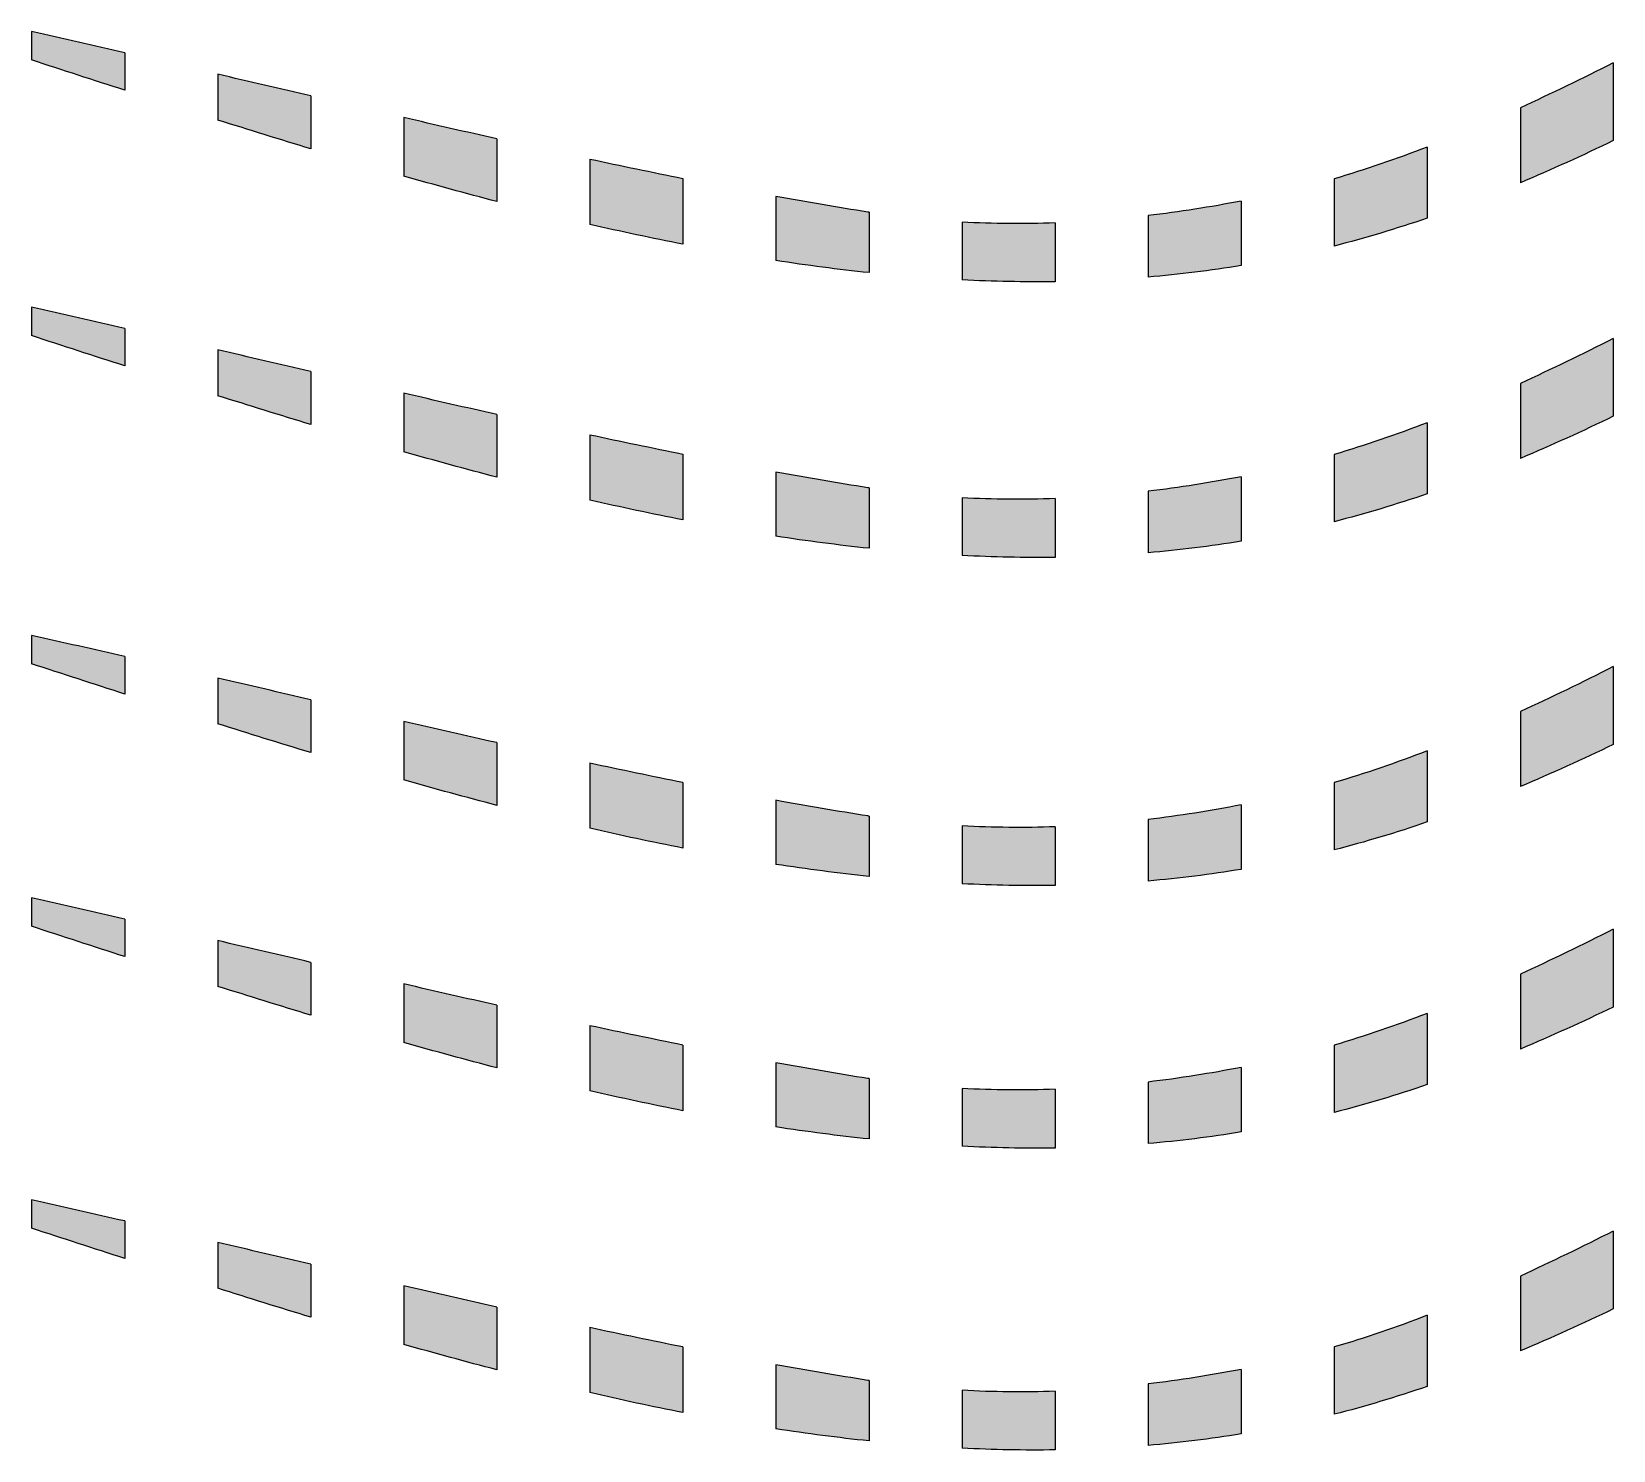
# Model space of a CAD drawing. Header units: metres. Extents: x 3586 to 7307, y 3108 to 6437.
# Drawn here: x 4054.07338 to 4054.077334, y 3258.363187 to 3258.366734 of the extents above; entities that cross this region are included whole.
import ezdxf

# ---------------------------------------------------------------- set-up
doc = ezdxf.new("R2010")
doc.units = ezdxf.units.M
doc.layers.add('TEXT', color=151, linetype='Continuous')

# ---------------------------------------------------------------- blocks, each defined once
blk = doc.blocks.new('WIN-LOGO')
at = {"layer": 'TEXT'}
h = blk.add_hatch(color=256, dxfattribs=at)
edge = h.paths.add_edge_path()
edge.add_spline(control_points=[(-5.6401, 2.052), (-5.6771, 2.0605), (-5.7144, 2.069), (-5.7522, 2.0774)], knot_values=[2.358426, 2.358426, 2.358426, 2.358426, 2.460038, 2.460038, 2.460038, 2.460038], degree=3, periodic=0)
edge.add_line((-5.7522, 2.0774), (-5.7522, 2.0432))
edge.add_spline(control_points=[(-5.7522, 2.0432), (-5.7148, 2.031), (-5.6775, 2.0189), (-5.6401, 2.0068)], knot_values=[2.347609, 2.347609, 2.347609, 2.347609, 2.457914, 2.457914, 2.457914, 2.457914], degree=3, periodic=0)
edge.add_line((-5.6401, 2.0068), (-5.6401, 2.052))
h = blk.add_hatch(color=256, dxfattribs=at)
edge = h.paths.add_edge_path()
edge.add_spline(control_points=[(-4.5193, 1.8469), (-4.5563, 1.8456), (-4.5937, 1.8458), (-4.6314, 1.8479)], knot_values=[1.222225, 1.222225, 1.222225, 1.222225, 1.345591, 1.345591, 1.345591, 1.345591], degree=3, periodic=0)
edge.add_line((-4.6314, 1.8479), (-4.6314, 1.7782))
edge.add_spline(control_points=[(-4.6314, 1.7782), (-4.5939, 1.7764), (-4.5565, 1.7756), (-4.5193, 1.7761)], knot_values=[1.223974, 1.223974, 1.223974, 1.223974, 1.339559, 1.339559, 1.339559, 1.339559], degree=3, periodic=0)
edge.add_line((-4.5193, 1.7761), (-4.5193, 1.8469))
edge = h.paths.add_edge_path()
edge.add_spline(control_points=[(-4.4073, 1.7816), (-4.3697, 1.7848), (-4.3323, 1.7894), (-4.2952, 1.7955)], knot_values=[0.989176, 0.989176, 0.989176, 0.989176, 1.107229, 1.107229, 1.107229, 1.107229], degree=3, periodic=0)
edge.add_line((-4.2952, 1.7955), (-4.2952, 1.8732))
edge.add_spline(control_points=[(-4.2952, 1.8732), (-4.3321, 1.8661), (-4.3695, 1.8602), (-4.4073, 1.8557)], knot_values=[0.968003, 0.968003, 0.968003, 0.968003, 1.096425, 1.096425, 1.096425, 1.096425], degree=3, periodic=0)
edge.add_line((-4.4073, 1.8557), (-4.4073, 1.7816))
edge = h.paths.add_edge_path()
edge.add_spline(control_points=[(-4.071, 1.9383), (-4.1084, 1.924), (-4.1457, 1.9111), (-4.1831, 1.9001)], knot_values=[0.706699, 0.706699, 0.706699, 0.706699, 0.837522, 0.837522, 0.837522, 0.837522], degree=3, periodic=0)
edge.add_line((-4.1831, 1.9001), (-4.1831, 1.8191))
edge.add_spline(control_points=[(-4.1831, 1.8191), (-4.1455, 1.8287), (-4.1082, 1.84), (-4.071, 1.8527)], knot_values=[0.748572, 0.748572, 0.748572, 0.748572, 0.869648, 0.869648, 0.869648, 0.869648], degree=3, periodic=0)
edge.add_line((-4.071, 1.8527), (-4.071, 1.9383))
edge = h.paths.add_edge_path()
edge.add_line((-3.8469, 1.9461), (-3.8469, 2.0398))
edge.add_spline(control_points=[(-3.8469, 2.0398), (-3.8844, 2.0208), (-3.9217, 2.0027), (-3.9589, 1.9857)], knot_values=[0.446033, 0.446033, 0.446033, 0.446033, 0.576047, 0.576047, 0.576047, 0.576047], degree=3, periodic=0)
edge.add_line((-3.9589, 1.9857), (-3.9589, 1.8954))
edge.add_spline(control_points=[(-3.9589, 1.8954), (-3.9214, 1.9111), (-3.8841, 1.9281), (-3.8469, 1.9461)], knot_values=[0.502394, 0.502394, 0.502394, 0.502394, 0.62609, 0.62609, 0.62609, 0.62609], degree=3, periodic=0)
h = blk.add_hatch(color=256, dxfattribs=at)
edge = h.paths.add_edge_path()
edge.add_spline(control_points=[(-5.416, 1.9999), (-5.4529, 2.0085), (-5.4903, 2.0173), (-5.528, 2.026)], knot_values=[2.148664, 2.148664, 2.148664, 2.148664, 2.254644, 2.254644, 2.254644, 2.254644], degree=3, periodic=0)
edge.add_line((-5.528, 2.026), (-5.528, 1.9709))
edge.add_spline(control_points=[(-5.528, 1.9709), (-5.4906, 1.9591), (-5.4533, 1.9475), (-5.416, 1.9362)], knot_values=[2.126639, 2.126639, 2.126639, 2.126639, 2.237214, 2.237214, 2.237214, 2.237214], degree=3, periodic=0)
edge.add_line((-5.416, 1.9362), (-5.416, 1.9999))
edge = h.paths.add_edge_path()
edge.add_spline(control_points=[(-5.1918, 1.9482), (-5.2288, 1.9565), (-5.2661, 1.9651), (-5.3039, 1.9738)], knot_values=[1.93006, 1.93006, 1.93006, 1.93006, 2.040471, 2.040471, 2.040471, 2.040471], degree=3, periodic=0)
edge.add_line((-5.3039, 1.9738), (-5.3039, 1.9033))
edge.add_spline(control_points=[(-5.3039, 1.9033), (-5.2665, 1.8926), (-5.2291, 1.8824), (-5.1918, 1.8727)], knot_values=[1.904584, 1.904584, 1.904584, 1.904584, 2.015793, 2.015793, 2.015793, 2.015793], degree=3, periodic=0)
edge.add_line((-5.1918, 1.8727), (-5.1918, 1.9482))
edge = h.paths.add_edge_path()
edge.add_spline(control_points=[(-4.9676, 1.9002), (-5.0047, 1.9076), (-5.042, 1.9154), (-5.0797, 1.9235)], knot_values=[1.702639, 1.702639, 1.702639, 1.702639, 1.81744, 1.81744, 1.81744, 1.81744], degree=3, periodic=0)
edge.add_line((-5.0797, 1.9235), (-5.0797, 1.8451))
edge.add_spline(control_points=[(-5.0797, 1.8451), (-5.0423, 1.8365), (-5.0049, 1.8285), (-4.9676, 1.8212)], knot_values=[1.680686, 1.680686, 1.680686, 1.680686, 1.792915, 1.792915, 1.792915, 1.792915], degree=3, periodic=0)
edge.add_line((-4.9676, 1.8212), (-4.9676, 1.9002))
edge = h.paths.add_edge_path()
edge.add_spline(control_points=[(-4.7435, 1.8598), (-4.7439, 1.8598), (-4.7443, 1.8599), (-4.7814, 1.8657), (-4.8183, 1.872), (-4.8556, 1.8787)], knot_values=[1.466692, 1.466692, 1.466692, 1.466692, 1.468049, 1.468049, 1.585701, 1.585701, 1.585701, 1.585701], degree=3, periodic=0)
edge.add_line((-4.8556, 1.8787), (-4.8556, 1.8016))
edge.add_spline(control_points=[(-4.8556, 1.8016), (-4.8181, 1.7958), (-4.7807, 1.7909), (-4.7435, 1.787)], knot_values=[1.454123, 1.454123, 1.454123, 1.454123, 1.567792, 1.567792, 1.567792, 1.567792], degree=3, periodic=0)
edge.add_line((-4.7435, 1.787), (-4.7435, 1.8598))
h = blk.add_hatch(color=256, dxfattribs=at)
edge = h.paths.add_edge_path()
edge.add_spline(control_points=[(-5.6401, 1.7199), (-5.6771, 1.7284), (-5.7144, 1.7369), (-5.7522, 1.7453)], knot_values=[2.358426, 2.358426, 2.358426, 2.358426, 2.460038, 2.460038, 2.460038, 2.460038], degree=3, periodic=0)
edge.add_line((-5.7522, 1.7453), (-5.7522, 1.7111))
edge.add_spline(control_points=[(-5.7522, 1.7111), (-5.7148, 1.6989), (-5.6775, 1.6868), (-5.6401, 1.6747)], knot_values=[2.347609, 2.347609, 2.347609, 2.347609, 2.457914, 2.457914, 2.457914, 2.457914], degree=3, periodic=0)
edge.add_line((-5.6401, 1.6747), (-5.6401, 1.7199))
h = blk.add_hatch(color=256, dxfattribs=at)
edge = h.paths.add_edge_path()
edge.add_line((-3.8469, 1.614), (-3.8469, 1.7077))
edge.add_spline(control_points=[(-3.8469, 1.7077), (-3.8844, 1.6887), (-3.9217, 1.6706), (-3.9589, 1.6536)], knot_values=[0.446033, 0.446033, 0.446033, 0.446033, 0.576047, 0.576047, 0.576047, 0.576047], degree=3, periodic=0)
edge.add_line((-3.9589, 1.6536), (-3.9589, 1.5633))
edge.add_spline(control_points=[(-3.9589, 1.5633), (-3.9214, 1.579), (-3.8841, 1.596), (-3.8469, 1.614)], knot_values=[0.502394, 0.502394, 0.502394, 0.502394, 0.62609, 0.62609, 0.62609, 0.62609], degree=3, periodic=0)
edge = h.paths.add_edge_path()
edge.add_spline(control_points=[(-4.071, 1.6062), (-4.1084, 1.5919), (-4.1457, 1.579), (-4.1831, 1.568)], knot_values=[0.706699, 0.706699, 0.706699, 0.706699, 0.837522, 0.837522, 0.837522, 0.837522], degree=3, periodic=0)
edge.add_line((-4.1831, 1.568), (-4.1831, 1.487))
edge.add_spline(control_points=[(-4.1831, 1.487), (-4.1455, 1.4966), (-4.1082, 1.5079), (-4.071, 1.5206)], knot_values=[0.748572, 0.748572, 0.748572, 0.748572, 0.869648, 0.869648, 0.869648, 0.869648], degree=3, periodic=0)
edge.add_line((-4.071, 1.5206), (-4.071, 1.6062))
edge = h.paths.add_edge_path()
edge.add_spline(control_points=[(-4.2952, 1.5411), (-4.3321, 1.534), (-4.3695, 1.5281), (-4.4073, 1.5236)], knot_values=[0.968003, 0.968003, 0.968003, 0.968003, 1.096425, 1.096425, 1.096425, 1.096425], degree=3, periodic=0)
edge.add_line((-4.4073, 1.5236), (-4.4073, 1.4495))
edge.add_spline(control_points=[(-4.4073, 1.4495), (-4.3697, 1.4527), (-4.3323, 1.4573), (-4.2952, 1.4634)], knot_values=[0.989176, 0.989176, 0.989176, 0.989176, 1.107229, 1.107229, 1.107229, 1.107229], degree=3, periodic=0)
edge.add_line((-4.2952, 1.4634), (-4.2952, 1.5411))
edge = h.paths.add_edge_path()
edge.add_spline(control_points=[(-4.5193, 1.5148), (-4.5563, 1.5135), (-4.5937, 1.5137), (-4.6314, 1.5158)], knot_values=[1.222225, 1.222225, 1.222225, 1.222225, 1.345591, 1.345591, 1.345591, 1.345591], degree=3, periodic=0)
edge.add_line((-4.6314, 1.5158), (-4.6314, 1.4462))
edge.add_spline(control_points=[(-4.6314, 1.4462), (-4.5939, 1.4443), (-4.5565, 1.4435), (-4.5193, 1.444)], knot_values=[1.223974, 1.223974, 1.223974, 1.223974, 1.339559, 1.339559, 1.339559, 1.339559], degree=3, periodic=0)
edge.add_line((-4.5193, 1.444), (-4.5193, 1.5148))
h = blk.add_hatch(color=256, dxfattribs=at)
edge = h.paths.add_edge_path()
edge.add_spline(control_points=[(-4.7435, 1.5277), (-4.7439, 1.5277), (-4.7443, 1.5278), (-4.7814, 1.5336), (-4.8183, 1.5399), (-4.8556, 1.5466)], knot_values=[1.466692, 1.466692, 1.466692, 1.466692, 1.468049, 1.468049, 1.585701, 1.585701, 1.585701, 1.585701], degree=3, periodic=0)
edge.add_line((-4.8556, 1.5466), (-4.8556, 1.4695))
edge.add_spline(control_points=[(-4.8556, 1.4695), (-4.8181, 1.4637), (-4.7807, 1.4588), (-4.7435, 1.4549)], knot_values=[1.454123, 1.454123, 1.454123, 1.454123, 1.567792, 1.567792, 1.567792, 1.567792], degree=3, periodic=0)
edge.add_line((-4.7435, 1.4549), (-4.7435, 1.5277))
edge = h.paths.add_edge_path()
edge.add_spline(control_points=[(-4.9676, 1.5681), (-5.0047, 1.5755), (-5.042, 1.5833), (-5.0797, 1.5914)], knot_values=[1.702639, 1.702639, 1.702639, 1.702639, 1.81744, 1.81744, 1.81744, 1.81744], degree=3, periodic=0)
edge.add_line((-5.0797, 1.5914), (-5.0797, 1.513))
edge.add_spline(control_points=[(-5.0797, 1.513), (-5.0423, 1.5044), (-5.0049, 1.4964), (-4.9676, 1.4891)], knot_values=[1.680686, 1.680686, 1.680686, 1.680686, 1.792915, 1.792915, 1.792915, 1.792915], degree=3, periodic=0)
edge.add_line((-4.9676, 1.4891), (-4.9676, 1.5681))
edge = h.paths.add_edge_path()
edge.add_spline(control_points=[(-5.1918, 1.6161), (-5.2288, 1.6244), (-5.2661, 1.633), (-5.3039, 1.6417)], knot_values=[1.93006, 1.93006, 1.93006, 1.93006, 2.040471, 2.040471, 2.040471, 2.040471], degree=3, periodic=0)
edge.add_line((-5.3039, 1.6417), (-5.3039, 1.5712))
edge.add_spline(control_points=[(-5.3039, 1.5712), (-5.2665, 1.5605), (-5.2291, 1.5503), (-5.1918, 1.5406)], knot_values=[1.904584, 1.904584, 1.904584, 1.904584, 2.015793, 2.015793, 2.015793, 2.015793], degree=3, periodic=0)
edge.add_line((-5.1918, 1.5406), (-5.1918, 1.6161))
edge = h.paths.add_edge_path()
edge.add_spline(control_points=[(-5.416, 1.6678), (-5.4529, 1.6764), (-5.4903, 1.6852), (-5.528, 1.694)], knot_values=[2.148664, 2.148664, 2.148664, 2.148664, 2.254644, 2.254644, 2.254644, 2.254644], degree=3, periodic=0)
edge.add_line((-5.528, 1.694), (-5.528, 1.6388))
edge.add_spline(control_points=[(-5.528, 1.6388), (-5.4906, 1.627), (-5.4533, 1.6154), (-5.416, 1.6041)], knot_values=[2.126639, 2.126639, 2.126639, 2.126639, 2.237214, 2.237214, 2.237214, 2.237214], degree=3, periodic=0)
edge.add_line((-5.416, 1.6041), (-5.416, 1.6678))
h = blk.add_hatch(color=256, dxfattribs=at)
edge = h.paths.add_edge_path()
edge.add_spline(control_points=[(-5.6401, 1.3245), (-5.6771, 1.333), (-5.7144, 1.3415), (-5.7522, 1.3499)], knot_values=[2.358426, 2.358426, 2.358426, 2.358426, 2.460038, 2.460038, 2.460038, 2.460038], degree=3, periodic=0)
edge.add_line((-5.7522, 1.3499), (-5.7522, 1.3158))
edge.add_spline(control_points=[(-5.7522, 1.3158), (-5.7148, 1.3036), (-5.6775, 1.2914), (-5.6401, 1.2793)], knot_values=[2.347609, 2.347609, 2.347609, 2.347609, 2.457914, 2.457914, 2.457914, 2.457914], degree=3, periodic=0)
edge.add_line((-5.6401, 1.2793), (-5.6401, 1.3245))
h = blk.add_hatch(color=256, dxfattribs=at)
edge = h.paths.add_edge_path()
edge.add_spline(control_points=[(-5.528, 1.2435), (-5.4906, 1.2317), (-5.4533, 1.2201), (-5.416, 1.2088)], knot_values=[2.126639, 2.126639, 2.126639, 2.126639, 2.237214, 2.237214, 2.237214, 2.237214], degree=3, periodic=0)
edge.add_line((-5.416, 1.2088), (-5.416, 1.2724))
edge.add_spline(control_points=[(-5.416, 1.2724), (-5.4529, 1.2811), (-5.4903, 1.2898), (-5.528, 1.2986)], knot_values=[2.148664, 2.148664, 2.148664, 2.148664, 2.254644, 2.254644, 2.254644, 2.254644], degree=3, periodic=0)
edge.add_line((-5.528, 1.2986), (-5.528, 1.2435))
edge = h.paths.add_edge_path()
edge.add_spline(control_points=[(-5.3039, 1.1758), (-5.2665, 1.1652), (-5.2291, 1.155), (-5.1918, 1.1452)], knot_values=[1.904584, 1.904584, 1.904584, 1.904584, 2.015793, 2.015793, 2.015793, 2.015793], degree=3, periodic=0)
edge.add_line((-5.1918, 1.1452), (-5.1918, 1.2208))
edge.add_spline(control_points=[(-5.1918, 1.2208), (-5.2288, 1.2291), (-5.2661, 1.2376), (-5.3039, 1.2463)], knot_values=[1.93006, 1.93006, 1.93006, 1.93006, 2.040471, 2.040471, 2.040471, 2.040471], degree=3, periodic=0)
edge.add_line((-5.3039, 1.2463), (-5.3039, 1.1758))
edge = h.paths.add_edge_path()
edge.add_spline(control_points=[(-4.9676, 1.1727), (-5.0047, 1.1801), (-5.042, 1.1879), (-5.0797, 1.1961)], knot_values=[1.702639, 1.702639, 1.702639, 1.702639, 1.81744, 1.81744, 1.81744, 1.81744], degree=3, periodic=0)
edge.add_line((-5.0797, 1.1961), (-5.0797, 1.1177))
edge.add_spline(control_points=[(-5.0797, 1.1177), (-5.0423, 1.109), (-5.0049, 1.101), (-4.9676, 1.0937)], knot_values=[1.680686, 1.680686, 1.680686, 1.680686, 1.792915, 1.792915, 1.792915, 1.792915], degree=3, periodic=0)
edge.add_line((-4.9676, 1.0937), (-4.9676, 1.1727))
edge = h.paths.add_edge_path()
edge.add_spline(control_points=[(-4.7435, 1.1323), (-4.7439, 1.1324), (-4.7443, 1.1324), (-4.7814, 1.1382), (-4.8183, 1.1445), (-4.8556, 1.1513)], knot_values=[1.466692, 1.466692, 1.466692, 1.466692, 1.468049, 1.468049, 1.585701, 1.585701, 1.585701, 1.585701], degree=3, periodic=0)
edge.add_line((-4.8556, 1.1513), (-4.8556, 1.0741))
edge.add_spline(control_points=[(-4.8556, 1.0741), (-4.8181, 1.0684), (-4.7807, 1.0635), (-4.7435, 1.0595)], knot_values=[1.454123, 1.454123, 1.454123, 1.454123, 1.567792, 1.567792, 1.567792, 1.567792], degree=3, periodic=0)
edge.add_line((-4.7435, 1.0595), (-4.7435, 1.1323))
h = blk.add_hatch(color=256, dxfattribs=at)
edge = h.paths.add_edge_path()
edge.add_spline(control_points=[(-4.5193, 1.1194), (-4.5563, 1.1181), (-4.5937, 1.1184), (-4.6314, 1.1205)], knot_values=[1.222225, 1.222225, 1.222225, 1.222225, 1.345591, 1.345591, 1.345591, 1.345591], degree=3, periodic=0)
edge.add_line((-4.6314, 1.1205), (-4.6314, 1.0508))
edge.add_spline(control_points=[(-4.6314, 1.0508), (-4.5939, 1.0489), (-4.5565, 1.0482), (-4.5193, 1.0487)], knot_values=[1.223974, 1.223974, 1.223974, 1.223974, 1.339559, 1.339559, 1.339559, 1.339559], degree=3, periodic=0)
edge.add_line((-4.5193, 1.0487), (-4.5193, 1.1194))
edge = h.paths.add_edge_path()
edge.add_spline(control_points=[(-4.2952, 1.1458), (-4.3321, 1.1386), (-4.3695, 1.1327), (-4.4073, 1.1282)], knot_values=[0.968003, 0.968003, 0.968003, 0.968003, 1.096425, 1.096425, 1.096425, 1.096425], degree=3, periodic=0)
edge.add_line((-4.4073, 1.1282), (-4.4073, 1.0541))
edge.add_spline(control_points=[(-4.4073, 1.0541), (-4.3697, 1.0573), (-4.3323, 1.0619), (-4.2952, 1.0681)], knot_values=[0.989176, 0.989176, 0.989176, 0.989176, 1.107229, 1.107229, 1.107229, 1.107229], degree=3, periodic=0)
edge.add_line((-4.2952, 1.0681), (-4.2952, 1.1458))
edge = h.paths.add_edge_path()
edge.add_spline(control_points=[(-4.071, 1.2109), (-4.1084, 1.1965), (-4.1457, 1.1837), (-4.1831, 1.1727)], knot_values=[0.706699, 0.706699, 0.706699, 0.706699, 0.837522, 0.837522, 0.837522, 0.837522], degree=3, periodic=0)
edge.add_line((-4.1831, 1.1727), (-4.1831, 1.0916))
edge.add_spline(control_points=[(-4.1831, 1.0916), (-4.1455, 1.1012), (-4.1082, 1.1125), (-4.071, 1.1252)], knot_values=[0.748572, 0.748572, 0.748572, 0.748572, 0.869648, 0.869648, 0.869648, 0.869648], degree=3, periodic=0)
edge.add_line((-4.071, 1.1252), (-4.071, 1.2109))
edge = h.paths.add_edge_path()
edge.add_line((-3.8469, 1.2186), (-3.8469, 1.3124))
edge.add_spline(control_points=[(-3.8469, 1.3124), (-3.8844, 1.2934), (-3.9217, 1.2752), (-3.9589, 1.2582)], knot_values=[0.446033, 0.446033, 0.446033, 0.446033, 0.576047, 0.576047, 0.576047, 0.576047], degree=3, periodic=0)
edge.add_line((-3.9589, 1.2582), (-3.9589, 1.168))
edge.add_spline(control_points=[(-3.9589, 1.168), (-3.9214, 1.1837), (-3.8841, 1.2006), (-3.8469, 1.2186)], knot_values=[0.502394, 0.502394, 0.502394, 0.502394, 0.62609, 0.62609, 0.62609, 0.62609], degree=3, periodic=0)
h = blk.add_hatch(color=256, dxfattribs=at)
edge = h.paths.add_edge_path()
edge.add_line((-5.7522, 0.9995), (-5.7522, 1.0337))
edge.add_spline(control_points=[(-5.7522, 1.0337), (-5.7144, 1.0252), (-5.6771, 1.0167), (-5.6401, 1.0083)], knot_values=[2.358426, 2.358426, 2.358426, 2.358426, 2.460038, 2.460038, 2.460038, 2.460038], degree=3, periodic=0)
edge.add_line((-5.6401, 1.0083), (-5.6401, 0.963))
edge.add_spline(control_points=[(-5.6401, 0.963), (-5.6775, 0.9751), (-5.7148, 0.9873), (-5.7522, 0.9995)], knot_values=[2.347609, 2.347609, 2.347609, 2.347609, 2.457914, 2.457914, 2.457914, 2.457914], degree=3, periodic=0)
h = blk.add_hatch(color=256, dxfattribs=at)
edge = h.paths.add_edge_path()
edge.add_spline(control_points=[(-3.9589, 0.8517), (-3.9214, 0.8674), (-3.8841, 0.8844), (-3.8469, 0.9023)], knot_values=[0.502394, 0.502394, 0.502394, 0.502394, 0.62609, 0.62609, 0.62609, 0.62609], degree=3, periodic=0)
edge.add_line((-3.8469, 0.9023), (-3.8469, 0.9961))
edge.add_spline(control_points=[(-3.8469, 0.9961), (-3.8844, 0.9771), (-3.9217, 0.9589), (-3.9589, 0.9419)], knot_values=[0.446033, 0.446033, 0.446033, 0.446033, 0.576047, 0.576047, 0.576047, 0.576047], degree=3, periodic=0)
edge.add_line((-3.9589, 0.9419), (-3.9589, 0.8517))
edge = h.paths.add_edge_path()
edge.add_spline(control_points=[(-4.071, 0.8946), (-4.1084, 0.8802), (-4.1457, 0.8674), (-4.1831, 0.8564)], knot_values=[0.706699, 0.706699, 0.706699, 0.706699, 0.837522, 0.837522, 0.837522, 0.837522], degree=3, periodic=0)
edge.add_line((-4.1831, 0.8564), (-4.1831, 0.7753))
edge.add_spline(control_points=[(-4.1831, 0.7753), (-4.1455, 0.7849), (-4.1082, 0.7962), (-4.071, 0.8089)], knot_values=[0.748572, 0.748572, 0.748572, 0.748572, 0.869648, 0.869648, 0.869648, 0.869648], degree=3, periodic=0)
edge.add_line((-4.071, 0.8089), (-4.071, 0.8946))
edge = h.paths.add_edge_path()
edge.add_spline(control_points=[(-4.4073, 0.7378), (-4.3697, 0.741), (-4.3323, 0.7456), (-4.2952, 0.7518)], knot_values=[0.989176, 0.989176, 0.989176, 0.989176, 1.107229, 1.107229, 1.107229, 1.107229], degree=3, periodic=0)
edge.add_line((-4.2952, 0.7518), (-4.2952, 0.8295))
edge.add_spline(control_points=[(-4.2952, 0.8295), (-4.3321, 0.8224), (-4.3695, 0.8164), (-4.4073, 0.8119)], knot_values=[0.968003, 0.968003, 0.968003, 0.968003, 1.096425, 1.096425, 1.096425, 1.096425], degree=3, periodic=0)
edge.add_line((-4.4073, 0.8119), (-4.4073, 0.7378))
edge = h.paths.add_edge_path()
edge.add_spline(control_points=[(-4.5193, 0.8032), (-4.5563, 0.8018), (-4.5937, 0.8021), (-4.6314, 0.8042)], knot_values=[1.222225, 1.222225, 1.222225, 1.222225, 1.345591, 1.345591, 1.345591, 1.345591], degree=3, periodic=0)
edge.add_line((-4.6314, 0.8042), (-4.6314, 0.7345))
edge.add_spline(control_points=[(-4.6314, 0.7345), (-4.5939, 0.7326), (-4.5565, 0.7319), (-4.5193, 0.7324)], knot_values=[1.223974, 1.223974, 1.223974, 1.223974, 1.339559, 1.339559, 1.339559, 1.339559], degree=3, periodic=0)
edge.add_line((-4.5193, 0.7324), (-4.5193, 0.8032))
h = blk.add_hatch(color=256, dxfattribs=at)
edge = h.paths.add_edge_path()
edge.add_spline(control_points=[(-4.7435, 0.816), (-4.7439, 0.8161), (-4.7443, 0.8161), (-4.7814, 0.822), (-4.8183, 0.8283), (-4.8556, 0.835)], knot_values=[1.466692, 1.466692, 1.466692, 1.466692, 1.468049, 1.468049, 1.585701, 1.585701, 1.585701, 1.585701], degree=3, periodic=0)
edge.add_line((-4.8556, 0.835), (-4.8556, 0.7578))
edge.add_spline(control_points=[(-4.8556, 0.7578), (-4.8181, 0.7521), (-4.7807, 0.7472), (-4.7435, 0.7433)], knot_values=[1.454123, 1.454123, 1.454123, 1.454123, 1.567792, 1.567792, 1.567792, 1.567792], degree=3, periodic=0)
edge.add_line((-4.7435, 0.7433), (-4.7435, 0.816))
edge = h.paths.add_edge_path()
edge.add_spline(control_points=[(-4.9676, 0.8564), (-5.0047, 0.8639), (-5.042, 0.8717), (-5.0797, 0.8798)], knot_values=[1.702639, 1.702639, 1.702639, 1.702639, 1.81744, 1.81744, 1.81744, 1.81744], degree=3, periodic=0)
edge.add_line((-5.0797, 0.8798), (-5.0797, 0.8014))
edge.add_spline(control_points=[(-5.0797, 0.8014), (-5.0423, 0.7927), (-5.0049, 0.7847), (-4.9676, 0.7774)], knot_values=[1.680686, 1.680686, 1.680686, 1.680686, 1.792915, 1.792915, 1.792915, 1.792915], degree=3, periodic=0)
edge.add_line((-4.9676, 0.7774), (-4.9676, 0.8564))
edge = h.paths.add_edge_path()
edge.add_spline(control_points=[(-5.1918, 0.9045), (-5.2288, 0.9128), (-5.2661, 0.9213), (-5.3039, 0.9301)], knot_values=[1.93006, 1.93006, 1.93006, 1.93006, 2.040471, 2.040471, 2.040471, 2.040471], degree=3, periodic=0)
edge.add_line((-5.3039, 0.9301), (-5.3039, 0.8595))
edge.add_spline(control_points=[(-5.3039, 0.8595), (-5.2665, 0.8489), (-5.2291, 0.8387), (-5.1918, 0.829)], knot_values=[1.904584, 1.904584, 1.904584, 1.904584, 2.015793, 2.015793, 2.015793, 2.015793], degree=3, periodic=0)
edge.add_line((-5.1918, 0.829), (-5.1918, 0.9045))
edge = h.paths.add_edge_path()
edge.add_spline(control_points=[(-5.416, 0.9561), (-5.4529, 0.9648), (-5.4903, 0.9735), (-5.528, 0.9823)], knot_values=[2.148664, 2.148664, 2.148664, 2.148664, 2.254644, 2.254644, 2.254644, 2.254644], degree=3, periodic=0)
edge.add_line((-5.528, 0.9823), (-5.528, 0.9272))
edge.add_spline(control_points=[(-5.528, 0.9272), (-5.4906, 0.9154), (-5.4533, 0.9038), (-5.416, 0.8925)], knot_values=[2.126639, 2.126639, 2.126639, 2.126639, 2.237214, 2.237214, 2.237214, 2.237214], degree=3, periodic=0)
edge.add_line((-5.416, 0.8925), (-5.416, 0.9561))
h = blk.add_hatch(color=256, dxfattribs=at)
edge = h.paths.add_edge_path()
edge.add_spline(control_points=[(-5.6401, 0.6445), (-5.6771, 0.653), (-5.7144, 0.6615), (-5.7522, 0.6699)], knot_values=[2.358426, 2.358426, 2.358426, 2.358426, 2.460038, 2.460038, 2.460038, 2.460038], degree=3, periodic=0)
edge.add_line((-5.7522, 0.6699), (-5.7522, 0.6358))
edge.add_spline(control_points=[(-5.7522, 0.6358), (-5.7148, 0.6236), (-5.6775, 0.6114), (-5.6401, 0.5993)], knot_values=[2.347609, 2.347609, 2.347609, 2.347609, 2.457914, 2.457914, 2.457914, 2.457914], degree=3, periodic=0)
edge.add_line((-5.6401, 0.5993), (-5.6401, 0.6445))
h = blk.add_hatch(color=256, dxfattribs=at)
edge = h.paths.add_edge_path()
edge.add_spline(control_points=[(-4.5193, 0.4394), (-4.5563, 0.4381), (-4.5937, 0.4384), (-4.6314, 0.4405)], knot_values=[1.222225, 1.222225, 1.222225, 1.222225, 1.345591, 1.345591, 1.345591, 1.345591], degree=3, periodic=0)
edge.add_line((-4.6314, 0.4405), (-4.6314, 0.3708))
edge.add_spline(control_points=[(-4.6314, 0.3708), (-4.5939, 0.3689), (-4.5565, 0.3682), (-4.5193, 0.3687)], knot_values=[1.223974, 1.223974, 1.223974, 1.223974, 1.339559, 1.339559, 1.339559, 1.339559], degree=3, periodic=0)
edge.add_line((-4.5193, 0.3687), (-4.5193, 0.4394))
edge = h.paths.add_edge_path()
edge.add_spline(control_points=[(-4.2952, 0.4657), (-4.3321, 0.4586), (-4.3695, 0.4527), (-4.4073, 0.4482)], knot_values=[0.968003, 0.968003, 0.968003, 0.968003, 1.096425, 1.096425, 1.096425, 1.096425], degree=3, periodic=0)
edge.add_line((-4.4073, 0.4482), (-4.4073, 0.3741))
edge.add_spline(control_points=[(-4.4073, 0.3741), (-4.3697, 0.3773), (-4.3323, 0.3819), (-4.2952, 0.3881)], knot_values=[0.989176, 0.989176, 0.989176, 0.989176, 1.107229, 1.107229, 1.107229, 1.107229], degree=3, periodic=0)
edge.add_line((-4.2952, 0.3881), (-4.2952, 0.4657))
edge = h.paths.add_edge_path()
edge.add_line((-4.071, 0.4452), (-4.071, 0.5309))
edge.add_spline(control_points=[(-4.071, 0.5309), (-4.1084, 0.5165), (-4.1457, 0.5036), (-4.1831, 0.4927)], knot_values=[0.706699, 0.706699, 0.706699, 0.706699, 0.837522, 0.837522, 0.837522, 0.837522], degree=3, periodic=0)
edge.add_line((-4.1831, 0.4927), (-4.1831, 0.4116))
edge.add_spline(control_points=[(-4.1831, 0.4116), (-4.1455, 0.4212), (-4.1082, 0.4325), (-4.071, 0.4452)], knot_values=[0.748572, 0.748572, 0.748572, 0.748572, 0.869648, 0.869648, 0.869648, 0.869648], degree=3, periodic=0)
edge = h.paths.add_edge_path()
edge.add_spline(control_points=[(-3.8469, 0.6323), (-3.8844, 0.6134), (-3.9217, 0.5952), (-3.9589, 0.5782)], knot_values=[0.446033, 0.446033, 0.446033, 0.446033, 0.576047, 0.576047, 0.576047, 0.576047], degree=3, periodic=0)
edge.add_line((-3.9589, 0.5782), (-3.9589, 0.488))
edge.add_spline(control_points=[(-3.9589, 0.488), (-3.9214, 0.5037), (-3.8841, 0.5206), (-3.8469, 0.5386)], knot_values=[0.502394, 0.502394, 0.502394, 0.502394, 0.62609, 0.62609, 0.62609, 0.62609], degree=3, periodic=0)
edge.add_line((-3.8469, 0.5386), (-3.8469, 0.6323))
h = blk.add_hatch(color=256, dxfattribs=at)
edge = h.paths.add_edge_path()
edge.add_spline(control_points=[(-5.416, 0.5924), (-5.4529, 0.6011), (-5.4903, 0.6098), (-5.528, 0.6186)], knot_values=[2.148664, 2.148664, 2.148664, 2.148664, 2.254644, 2.254644, 2.254644, 2.254644], degree=3, periodic=0)
edge.add_line((-5.528, 0.6186), (-5.528, 0.5634))
edge.add_spline(control_points=[(-5.528, 0.5634), (-5.4906, 0.5516), (-5.4533, 0.54), (-5.416, 0.5287)], knot_values=[2.126639, 2.126639, 2.126639, 2.126639, 2.237214, 2.237214, 2.237214, 2.237214], degree=3, periodic=0)
edge.add_line((-5.416, 0.5287), (-5.416, 0.5924))
edge = h.paths.add_edge_path()
edge.add_spline(control_points=[(-5.1918, 0.5407), (-5.2288, 0.5491), (-5.2661, 0.5576), (-5.3039, 0.5663)], knot_values=[1.93006, 1.93006, 1.93006, 1.93006, 2.040471, 2.040471, 2.040471, 2.040471], degree=3, periodic=0)
edge.add_line((-5.3039, 0.5663), (-5.3039, 0.4958))
edge.add_spline(control_points=[(-5.3039, 0.4958), (-5.2665, 0.4852), (-5.2291, 0.4749), (-5.1918, 0.4652)], knot_values=[1.904584, 1.904584, 1.904584, 1.904584, 2.015793, 2.015793, 2.015793, 2.015793], degree=3, periodic=0)
edge.add_line((-5.1918, 0.4652), (-5.1918, 0.5407))
edge = h.paths.add_edge_path()
edge.add_spline(control_points=[(-4.9676, 0.4927), (-5.0047, 0.5001), (-5.042, 0.5079), (-5.0797, 0.516)], knot_values=[1.702639, 1.702639, 1.702639, 1.702639, 1.81744, 1.81744, 1.81744, 1.81744], degree=3, periodic=0)
edge.add_line((-5.0797, 0.516), (-5.0797, 0.4377))
edge.add_spline(control_points=[(-5.0797, 0.4377), (-5.0423, 0.429), (-5.0049, 0.421), (-4.9676, 0.4137)], knot_values=[1.680686, 1.680686, 1.680686, 1.680686, 1.792915, 1.792915, 1.792915, 1.792915], degree=3, periodic=0)
edge.add_line((-4.9676, 0.4137), (-4.9676, 0.4927))
edge = h.paths.add_edge_path()
edge.add_spline(control_points=[(-4.7435, 0.4523), (-4.7439, 0.4524), (-4.7443, 0.4524), (-4.7814, 0.4582), (-4.8183, 0.4645), (-4.8556, 0.4713)], knot_values=[1.466692, 1.466692, 1.466692, 1.466692, 1.468049, 1.468049, 1.585701, 1.585701, 1.585701, 1.585701], degree=3, periodic=0)
edge.add_line((-4.8556, 0.4713), (-4.8556, 0.3941))
edge.add_spline(control_points=[(-4.8556, 0.3941), (-4.8181, 0.3883), (-4.7807, 0.3835), (-4.7435, 0.3795)], knot_values=[1.454123, 1.454123, 1.454123, 1.454123, 1.567792, 1.567792, 1.567792, 1.567792], degree=3, periodic=0)
edge.add_line((-4.7435, 0.3795), (-4.7435, 0.4523))
for p, q in [((-5.7522, 2.0774), (-5.7522, 2.0432)), ((-5.6401, 2.052), (-5.6401, 2.0068)), ((-3.8469, 2.0398), (-3.8469, 1.9461)), ((-5.528, 2.026), (-5.528, 1.9709)), ((-5.416, 1.9999), (-5.416, 1.9362)), ((-3.9589, 1.9857), (-3.9589, 1.8954)), ((-5.3039, 1.9738), (-5.3039, 1.9033)), ((-5.1918, 1.9482), (-5.1918, 1.8727)), ((-4.071, 1.9383), (-4.071, 1.8527)), ((-5.0797, 1.9238), (-5.0797, 1.8451)), ((-4.9676, 1.9003), (-4.9676, 1.8212)), ((-4.1831, 1.9001), (-4.1831, 1.8191)), ((-4.8556, 1.8787), (-4.8556, 1.8016)), ((-4.2952, 1.8732), (-4.2952, 1.7955)), ((-4.7435, 1.8598), (-4.7435, 1.787)), ((-4.4073, 1.8557), (-4.4073, 1.7816)), ((-4.6314, 1.8479), (-4.6314, 1.7782)), ((-4.5193, 1.8469), (-4.5193, 1.7761)), ((-5.7522, 1.7453), (-5.7522, 1.7111)), ((-5.6401, 1.7199), (-5.6401, 1.6747)), ((-3.8469, 1.7077), (-3.8469, 1.614)), ((-5.528, 1.694), (-5.528, 1.6388)), ((-5.416, 1.6678), (-5.416, 1.6041)), ((-5.3039, 1.6417), (-5.3039, 1.5712)), ((-3.9589, 1.6536), (-3.9589, 1.5633)), ((-5.1918, 1.6161), (-5.1918, 1.5406)), ((-4.071, 1.6062), (-4.071, 1.5206)), ((-5.0797, 1.5917), (-5.0797, 1.513)), ((-4.9676, 1.5682), (-4.9676, 1.4891)), ((-4.1831, 1.568), (-4.1831, 1.487)), ((-4.8556, 1.5467), (-4.8556, 1.4695)), ((-4.7435, 1.5277), (-4.7435, 1.4549)), ((-4.2952, 1.5411), (-4.2952, 1.4634)), ((-4.6314, 1.5158), (-4.6314, 1.4462)), ((-4.5193, 1.5148), (-4.5193, 1.444)), ((-4.4073, 1.5236), (-4.4073, 1.4495)), ((-5.7522, 1.3499), (-5.7522, 1.3158)), ((-5.6401, 1.3245), (-5.6401, 1.2793)), ((-5.528, 1.2986), (-5.528, 1.2435)), ((-3.8469, 1.3124), (-3.8469, 1.2186)), ((-5.416, 1.2724), (-5.416, 1.2088)), ((-3.9589, 1.2582), (-3.9589, 1.168)), ((-5.3039, 1.2463), (-5.3039, 1.1758)), ((-5.1918, 1.2208), (-5.1918, 1.1452)), ((-4.071, 1.2109), (-4.071, 1.1252)), ((-5.0797, 1.1964), (-5.0797, 1.1177)), ((-4.9676, 1.1728), (-4.9676, 1.0937)), ((-4.1831, 1.1727), (-4.1831, 1.0916)), ((-4.8556, 1.1513), (-4.8556, 1.0741)), ((-4.2952, 1.1458), (-4.2952, 1.0681)), ((-4.7435, 1.1323), (-4.7435, 1.0595)), ((-4.4073, 1.1282), (-4.4073, 1.0541)), ((-4.6314, 1.1205), (-4.6314, 1.0508)), ((-4.5193, 1.1194), (-4.5193, 1.0487)), ((-5.7522, 1.0337), (-5.7522, 0.9995)), ((-5.6401, 1.0083), (-5.6401, 0.963)), ((-3.8469, 0.9961), (-3.8469, 0.9023)), ((-5.528, 0.9823), (-5.528, 0.9272)), ((-5.416, 0.9561), (-5.416, 0.8925)), ((-3.9589, 0.9419), (-3.9589, 0.8517)), ((-5.3039, 0.9301), (-5.3039, 0.8595)), ((-5.1918, 0.9045), (-5.1918, 0.829)), ((-5.0797, 0.8801), (-5.0797, 0.8014)), ((-4.071, 0.8946), (-4.071, 0.8089)), ((-4.9676, 0.8565), (-4.9676, 0.7774)), ((-4.1831, 0.8564), (-4.1831, 0.7753)), ((-4.8556, 0.835), (-4.8556, 0.7578)), ((-4.2952, 0.8295), (-4.2952, 0.7518)), ((-4.7435, 0.816), (-4.7435, 0.7433)), ((-4.6314, 0.8042), (-4.6314, 0.7345)), ((-4.5193, 0.8032), (-4.5193, 0.7324)), ((-4.4073, 0.8119), (-4.4073, 0.7378)), ((-5.7522, 0.6699), (-5.7522, 0.6358)), ((-5.6401, 0.6445), (-5.6401, 0.5993)), ((-3.8469, 0.6323), (-3.8469, 0.5386)), ((-5.528, 0.6186), (-5.528, 0.5634)), ((-5.416, 0.5924), (-5.416, 0.5287)), ((-3.9589, 0.5782), (-3.9589, 0.488)), ((-5.3039, 0.5663), (-5.3039, 0.4958)), ((-5.1918, 0.5407), (-5.1918, 0.4652)), ((-5.0797, 0.5164), (-5.0797, 0.4377)), ((-4.071, 0.5309), (-4.071, 0.4452)), ((-4.9676, 0.4928), (-4.9676, 0.4137)), ((-4.1831, 0.4927), (-4.1831, 0.4116)), ((-4.8556, 0.4713), (-4.8556, 0.3941)), ((-4.2952, 0.4657), (-4.2952, 0.3881)), ((-4.7435, 0.4523), (-4.7435, 0.3795)), ((-4.6314, 0.4405), (-4.6314, 0.3708)), ((-4.5193, 0.4394), (-4.5193, 0.3687)), ((-4.4073, 0.4482), (-4.4073, 0.3741))]:
    blk.add_line(p, q, dxfattribs=at)
for points in [[(-5.6401, 2.052), (-5.6771, 2.0605), (-5.7144, 2.069), (-5.7522, 2.0774)], [(-5.6401, 2.0068), (-5.6775, 2.0189), (-5.7148, 2.031), (-5.7522, 2.0432)], [(-3.8469, 2.0398), (-3.8844, 2.0208), (-3.9217, 2.0027), (-3.9589, 1.9857)], [(-5.416, 1.9999), (-5.4529, 2.0085), (-5.4903, 2.0173), (-5.528, 2.026)], [(-5.416, 1.9362), (-5.4533, 1.9475), (-5.4906, 1.9591), (-5.528, 1.9709)], [(-5.1918, 1.9482), (-5.2288, 1.9565), (-5.2661, 1.9651), (-5.3039, 1.9738)], [(-3.8469, 1.9461), (-3.8841, 1.9281), (-3.9214, 1.9111), (-3.9589, 1.8954)], [(-4.071, 1.9383), (-4.1084, 1.924), (-4.1457, 1.9111), (-4.1831, 1.9001)], [(-4.9676, 1.9002), (-5.0047, 1.9076), (-5.042, 1.9154), (-5.0797, 1.9235)], [(-5.1918, 1.8727), (-5.2291, 1.8824), (-5.2665, 1.8926), (-5.3039, 1.9033)], [(-4.2952, 1.8732), (-4.3321, 1.8661), (-4.3695, 1.8602), (-4.4073, 1.8557)], [(-4.071, 1.8527), (-4.1082, 1.84), (-4.1455, 1.8287), (-4.1831, 1.8191)], [(-4.9676, 1.8212), (-5.0049, 1.8285), (-5.0423, 1.8365), (-5.0797, 1.8451)], [(-4.5193, 1.8469), (-4.5563, 1.8456), (-4.5937, 1.8458), (-4.6314, 1.8479)], [(-4.7435, 1.787), (-4.7807, 1.7909), (-4.8181, 1.7958), (-4.8556, 1.8016)], [(-4.2952, 1.7955), (-4.3323, 1.7894), (-4.3697, 1.7848), (-4.4073, 1.7816)], [(-4.5193, 1.7761), (-4.5565, 1.7756), (-4.5939, 1.7764), (-4.6314, 1.7782)], [(-5.6401, 1.7199), (-5.6771, 1.7284), (-5.7144, 1.7369), (-5.7522, 1.7453)], [(-5.6401, 1.6747), (-5.6775, 1.6868), (-5.7148, 1.6989), (-5.7522, 1.7111)], [(-3.8469, 1.7077), (-3.8844, 1.6887), (-3.9217, 1.6706), (-3.9589, 1.6536)], [(-5.416, 1.6678), (-5.4529, 1.6764), (-5.4903, 1.6852), (-5.528, 1.694)], [(-5.416, 1.6041), (-5.4533, 1.6154), (-5.4906, 1.627), (-5.528, 1.6388)], [(-5.1918, 1.6161), (-5.2288, 1.6244), (-5.2661, 1.633), (-5.3039, 1.6417)], [(-4.071, 1.6062), (-4.1084, 1.5919), (-4.1457, 1.579), (-4.1831, 1.568)], [(-3.8469, 1.614), (-3.8841, 1.596), (-3.9214, 1.579), (-3.9589, 1.5633)], [(-4.9676, 1.5681), (-5.0047, 1.5755), (-5.042, 1.5833), (-5.0797, 1.5914)], [(-5.1918, 1.5406), (-5.2291, 1.5503), (-5.2665, 1.5605), (-5.3039, 1.5712)], [(-4.2952, 1.5411), (-4.3321, 1.534), (-4.3695, 1.5281), (-4.4073, 1.5236)], [(-4.9676, 1.4891), (-5.0049, 1.4964), (-5.0423, 1.5044), (-5.0797, 1.513)], [(-4.5193, 1.5148), (-4.5563, 1.5135), (-4.5937, 1.5137), (-4.6314, 1.5158)], [(-4.071, 1.5206), (-4.1082, 1.5079), (-4.1455, 1.4966), (-4.1831, 1.487)], [(-4.7435, 1.4549), (-4.7807, 1.4588), (-4.8181, 1.4637), (-4.8556, 1.4695)], [(-4.2952, 1.4634), (-4.3323, 1.4573), (-4.3697, 1.4527), (-4.4073, 1.4495)], [(-4.5193, 1.444), (-4.5565, 1.4435), (-4.5939, 1.4443), (-4.6314, 1.4462)], [(-5.6401, 1.3245), (-5.6771, 1.333), (-5.7144, 1.3415), (-5.7522, 1.3499)], [(-5.6401, 1.2793), (-5.6775, 1.2914), (-5.7148, 1.3036), (-5.7522, 1.3158)], [(-5.416, 1.2724), (-5.4529, 1.2811), (-5.4903, 1.2898), (-5.528, 1.2986)], [(-3.8469, 1.3124), (-3.8844, 1.2934), (-3.9217, 1.2752), (-3.9589, 1.2582)], [(-5.416, 1.2088), (-5.4533, 1.2201), (-5.4906, 1.2317), (-5.528, 1.2435)], [(-5.1918, 1.2208), (-5.2288, 1.2291), (-5.2661, 1.2376), (-5.3039, 1.2463)], [(-4.071, 1.2109), (-4.1084, 1.1965), (-4.1457, 1.1837), (-4.1831, 1.1727)], [(-3.8469, 1.2186), (-3.8841, 1.2006), (-3.9214, 1.1837), (-3.9589, 1.168)], [(-4.9676, 1.1727), (-5.0047, 1.1801), (-5.042, 1.1879), (-5.0797, 1.1961)], [(-5.1918, 1.1452), (-5.2291, 1.155), (-5.2665, 1.1652), (-5.3039, 1.1758)], [(-4.2952, 1.1458), (-4.3321, 1.1386), (-4.3695, 1.1327), (-4.4073, 1.1282)], [(-4.071, 1.1252), (-4.1082, 1.1125), (-4.1455, 1.1012), (-4.1831, 1.0916)], [(-4.9676, 1.0937), (-5.0049, 1.101), (-5.0423, 1.109), (-5.0797, 1.1177)], [(-4.5193, 1.1194), (-4.5563, 1.1181), (-4.5937, 1.1184), (-4.6314, 1.1205)], [(-4.7435, 1.0595), (-4.7807, 1.0635), (-4.8181, 1.0684), (-4.8556, 1.0741)], [(-4.2952, 1.0681), (-4.3323, 1.0619), (-4.3697, 1.0573), (-4.4073, 1.0541)], [(-4.5193, 1.0487), (-4.5565, 1.0482), (-4.5939, 1.0489), (-4.6314, 1.0508)], [(-5.6401, 1.0083), (-5.6771, 1.0167), (-5.7144, 1.0252), (-5.7522, 1.0337)], [(-5.6401, 0.963), (-5.6775, 0.9751), (-5.7148, 0.9873), (-5.7522, 0.9995)], [(-3.8469, 0.9961), (-3.8844, 0.9771), (-3.9217, 0.9589), (-3.9589, 0.9419)], [(-5.416, 0.9561), (-5.4529, 0.9648), (-5.4903, 0.9735), (-5.528, 0.9823)], [(-5.416, 0.8925), (-5.4533, 0.9038), (-5.4906, 0.9154), (-5.528, 0.9272)], [(-5.1918, 0.9045), (-5.2288, 0.9128), (-5.2661, 0.9213), (-5.3039, 0.9301)], [(-3.8469, 0.9023), (-3.8841, 0.8844), (-3.9214, 0.8674), (-3.9589, 0.8517)], [(-4.9676, 0.8564), (-5.0047, 0.8639), (-5.042, 0.8717), (-5.0797, 0.8798)], [(-4.071, 0.8946), (-4.1084, 0.8802), (-4.1457, 0.8674), (-4.1831, 0.8564)], [(-5.1918, 0.829), (-5.2291, 0.8387), (-5.2665, 0.8489), (-5.3039, 0.8595)], [(-4.2952, 0.8295), (-4.3321, 0.8224), (-4.3695, 0.8164), (-4.4073, 0.8119)], [(-4.9676, 0.7774), (-5.0049, 0.7847), (-5.0423, 0.7927), (-5.0797, 0.8014)], [(-4.5193, 0.8032), (-4.5563, 0.8018), (-4.5937, 0.8021), (-4.6314, 0.8042)], [(-4.071, 0.8089), (-4.1082, 0.7962), (-4.1455, 0.7849), (-4.1831, 0.7753)], [(-4.7435, 0.7433), (-4.7807, 0.7472), (-4.8181, 0.7521), (-4.8556, 0.7578)], [(-4.2952, 0.7518), (-4.3323, 0.7456), (-4.3697, 0.741), (-4.4073, 0.7378)], [(-4.5193, 0.7324), (-4.5565, 0.7319), (-4.5939, 0.7326), (-4.6314, 0.7345)], [(-5.6401, 0.6445), (-5.6771, 0.653), (-5.7144, 0.6615), (-5.7522, 0.6699)], [(-5.6401, 0.5993), (-5.6775, 0.6114), (-5.7148, 0.6236), (-5.7522, 0.6358)], [(-3.8469, 0.6323), (-3.8844, 0.6134), (-3.9217, 0.5952), (-3.9589, 0.5782)], [(-5.416, 0.5924), (-5.4529, 0.6011), (-5.4903, 0.6098), (-5.528, 0.6186)], [(-5.416, 0.5287), (-5.4533, 0.54), (-5.4906, 0.5516), (-5.528, 0.5634)], [(-5.1918, 0.5407), (-5.2288, 0.5491), (-5.2661, 0.5576), (-5.3039, 0.5663)], [(-3.8469, 0.5386), (-3.8841, 0.5206), (-3.9214, 0.5037), (-3.9589, 0.488)], [(-4.9676, 0.4927), (-5.0047, 0.5001), (-5.042, 0.5079), (-5.0797, 0.516)], [(-4.071, 0.5309), (-4.1084, 0.5165), (-4.1457, 0.5036), (-4.1831, 0.4927)], [(-5.1918, 0.4652), (-5.2291, 0.4749), (-5.2665, 0.4852), (-5.3039, 0.4958)], [(-4.2952, 0.4657), (-4.3321, 0.4586), (-4.3695, 0.4527), (-4.4073, 0.4482)], [(-4.5193, 0.4394), (-4.5563, 0.4381), (-4.5937, 0.4384), (-4.6314, 0.4405)], [(-4.071, 0.4452), (-4.1082, 0.4325), (-4.1455, 0.4212), (-4.1831, 0.4116)], [(-4.9676, 0.4137), (-5.0049, 0.421), (-5.0423, 0.429), (-5.0797, 0.4377)], [(-4.7435, 0.3795), (-4.7807, 0.3835), (-4.8181, 0.3883), (-4.8556, 0.3941)], [(-4.2952, 0.3881), (-4.3323, 0.3819), (-4.3697, 0.3773), (-4.4073, 0.3741)], [(-4.5193, 0.3687), (-4.5565, 0.3682), (-4.5939, 0.3689), (-4.6314, 0.3708)]]:
    blk.add_open_spline(points, degree=3, dxfattribs=at)
for points in [[(-4.7435, 1.8598), (-4.7439, 1.8598), (-4.7443, 1.8599), (-4.7814, 1.8657), (-4.8183, 1.872), (-4.8556, 1.8787)], [(-4.7435, 1.5277), (-4.7439, 1.5277), (-4.7443, 1.5278), (-4.7814, 1.5336), (-4.8183, 1.5399), (-4.8556, 1.5466)], [(-4.7435, 1.1323), (-4.7439, 1.1324), (-4.7443, 1.1324), (-4.7814, 1.1382), (-4.8183, 1.1445), (-4.8556, 1.1513)], [(-4.7435, 0.816), (-4.7439, 0.8161), (-4.7443, 0.8161), (-4.7814, 0.822), (-4.8183, 0.8283), (-4.8556, 0.835)], [(-4.7435, 0.4523), (-4.7439, 0.4524), (-4.7443, 0.4524), (-4.7814, 0.4582), (-4.8183, 0.4645), (-4.8556, 0.4713)]]:
    blk.add_open_spline(points, degree=3, knots=[1.4666916, 1.4666916, 1.4666916, 1.4666916, 1.4680489, 1.4680489, 1.5857007, 1.5857007, 1.5857007, 1.5857007], dxfattribs=at)

msp = doc.modelspace()

# ---------------------------------------------------------------- block references
at = {"layer": 'TEXT', "xscale": 0.002075302577784576, "yscale": 0.002075302577784576, "zscale": 0.002075302577784576}
msp.add_blockref('WIN-LOGO', (4054.0853173, 3258.3624226), dxfattribs=at)

doc.saveas('drawing.dxf')
